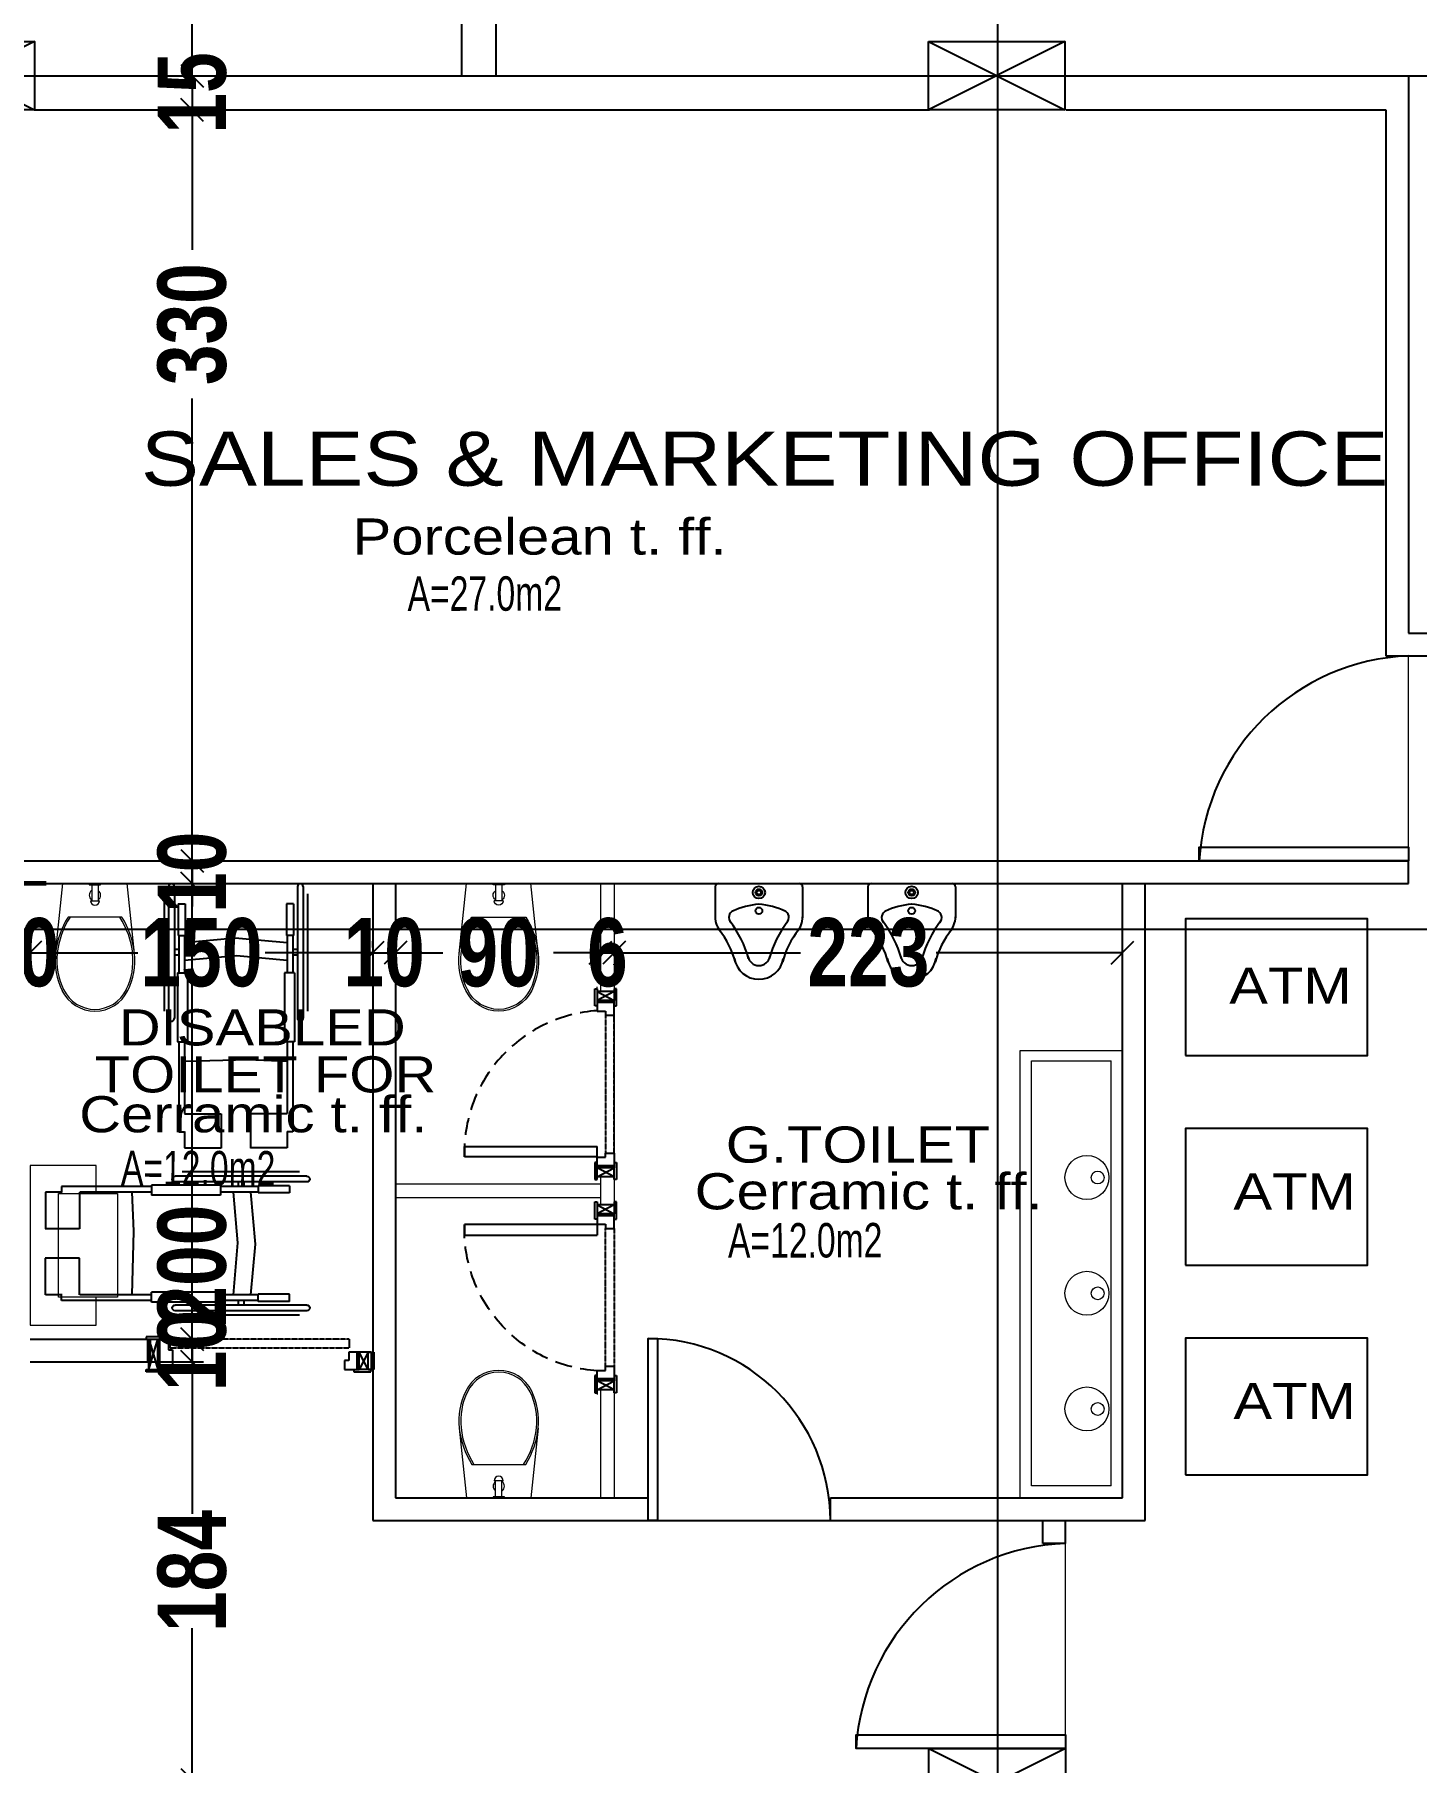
# Model space of a CAD drawing. Extents: x 285329 to 658348, y -83126 to -16980.
# Drawn here: x 336650 to 337257, y -40564 to -39805 of the extents above; entities that cross this region are included whole.
import ezdxf

# ---------------------------------------------------------------- set-up
doc = ezdxf.new("R2010")
doc.units = 0
doc.linetypes.add('HIDDEN', pattern=[0.375, 0.25, -0.125])
doc.layers.get('0').update_dxf_attribs({"linetype": 'CONTINUOUS'})
doc.layers.get('DEFPOINTS').update_dxf_attribs({"color": 9, "linetype": 'CONTINUOUS'})
for name, color, linetype, lineweight in [('02 wall', 3, 'CONTINUOUS', 60), ('A-text finishing', 6, 'CONTINUOUS', 13), ('A-text function', 30, 'CONTINUOUS', 20), ('A-Wall', 7, 'CONTINUOUS', 35), ('VIS', 8, 'CONTINUOUS', 18)]:
    doc.layers.add(name, color=color, linetype=linetype, lineweight=lineweight)
for name, color, linetype in [('03-DOOR', 1, 'CONTINUOUS'), ('04-FURN', 6, 'CONTINUOUS'), ('04-SANITARY', 1, 'CONTINUOUS'), ('A-Furniture & Fixture', 7, 'CONTINUOUS'), ('AXIS', 1, 'CONTINUOUS'), ('COLUMN', 5, 'CONTINUOUS'), ('FURNITURE', 4, 'CONTINUOUS'), ('TEXT', 3, 'CONTINUOUS'), ('WALL', 7, 'CONTINUOUS'), ('WALL1', 2, 'CONTINUOUS')]:
    doc.layers.add(name, color=color, linetype=linetype)
doc.styles.add('ARIAL', font='BOD_CB.TTF', dxfattribs={"width": 1.2})
doc.styles.add('CITYBLUEPRINT', font='cityb___.ttf', dxfattribs={"width": 0.8})
doc.styles.get("Standard").update_dxf_attribs({"font": 'sanss___.ttf', "height": 15})
doc.dimstyles.new('50', dxfattribs={"dimtxt": 30, "dimasz": 10, "dimexe": 5, "dimexo": 6, "dimgap": 5, "dimtad": 0, "dimdec": 0, "dimdsep": 46, "dimtxsty": 'CITYBLUEPRINT', "dimblk1": 'OBLIQUE', "dimblk2": 'OBLIQUE', "dimsah": 1, "dimcen": 0.05, "dimdle": 0.03, "dimclre": 22, "dimclrt": 7, "dimadec": 0, "dimazin": 0, "dimtfac": 1, "dimtdec": 0, "dimtix": 1, "dimtmove": 0, "dimatfit": 3, "dimldrblk": 'OBLIQUE', "dimfxl": 1, "dimtolj": 1, "dimtzin": 0, "dimarcsym": 0})

# ---------------------------------------------------------------- blocks, each defined once
blk = doc.blocks.new('COLUMN')
at = {"layer": 'AXIS'}
for p, q in [((236924.7, -9644.26), (236984.7, -9674.26)), ((236984.7, -9644.26), (236924.7, -9674.26))]:
    blk.add_line(p, q, dxfattribs=at)
at = {"layer": 'COLUMN'}
blk.add_lwpolyline([(236924.7, -9644.26), (236984.7, -9644.26), (236984.7, -9674.26), (236924.7, -9674.26)], close=True, dxfattribs=at)
blk = doc.blocks.new('cbcb')
at = {"layer": 'AXIS'}
for p, q in [((328030.95, -10741.69), (328030.42, -14326.06)), ((327238.21, -11454.5), (329573.73, -11454.5)), ((327245.11, -11829.25), (329571.96, -11829.25))]:
    blk.add_line(p, q, dxfattribs=at)
at = {"layer": 'WALL', "linetype": 'Continuous'}
for p in [(90623.25, -1795.24), (91075.72, -1795.24), (91075.96, -2544.71)]:
    blk.add_blockref('COLUMN', p, dxfattribs=at)
blk = doc.blocks.new('WC B Outlet 10_2')
at = {"layer": '04-SANITARY', "linetype": 'Continuous', "lineweight": 18}
for p, q in [((1.7, 253.4), (34, 560)), ((34, 560), (316, 560)), ((150, 560), (150, 555)), ((150, 555), (200, 555)), ((161, 555), (161, 485)), ((189, 555), (189, 485)), ((200, 555), (200, 560)), ((348.3, 253.4), (316, 560)), ((155, 485), (195, 485)), ((293.2, 413.4), (56.8, 413.4))]:
    blk.add_line(p, q, dxfattribs=at)
for centre, radius, start, end in [((175, 509), 25, 126.86, 233.14), ((175, 485), 20, 180, 360), ((175, 509), 25, 306.86, 53.14)]:
    blk.add_arc(centre, radius, start, end, dxfattribs=at)
for centre, major_axis, start_param, end_param in [((366.6, 213.7), (0, 372.5), 1.00489, 1.464054), ((366.6, 213.7), (0, 364.6), 0.991054, 1.464054), ((-16.6, 213.7), (0, 364.6), 4.819131, 5.292131), ((-16.6, 213.7), (0, 372.5), 4.819131, 5.278295), ((290.4, 222), (0, 294.6), 1.464055, 2.031139), ((290.4, 222), (0, 286.7), 1.464055, 2.031139), ((59.6, 222), (0, 286.7), 4.252047, 4.819131), ((59.6, 222), (0, 294.6), 4.252047, 4.819131), ((175, 164), (0, 164), 2.031139, 3.141593), ((175, 164), (0, 156.1), 2.031139, 3.141593), ((175, 164), (0, 156.1), 3.141593, 4.252047), ((175, 164), (0, 164), 3.141593, 4.252046), ((175, 164), (0, 164), 3.141593, 4.252046)]:
    blk.add_ellipse(centre, major_axis=major_axis, ratio=0.985488, start_param=start_param, end_param=end_param, dxfattribs=at)
blk = doc.blocks.new('aF')
at = {"layer": 'FURNITURE', "linetype": 'ByBlock'}
for p, q in [((366528.3, 112144.4), (366791.2, 112144.4)), ((366528.3, 112133), (366791.2, 112133)), ((366542.6, 112153), (366776.9, 112153)), ((366563.1, 112125.4), (366625.7, 112125.4)), ((366563.1, 112125.4), (366563.1, 112111.2)), ((366625.7, 112125.4), (366625.7, 112111.2)), ((366625.7, 112124), (366700.5, 112124)), ((366654, 112133), (366654, 112124)), ((366665.4, 112133), (366665.4, 112124)), ((366700.5, 112126.9), (366838, 112126.9)), ((366700.5, 112126.9), (366700.5, 112106.9)), ((366838, 112126.9), (366838, 112106.9)), ((366838, 112124), (367017.6, 112124)), ((367017.6, 112124), (367017.6, 112112.6)), ((366563.1, 112111.2), (366625.7, 112111.2)), ((366625.7, 112112.6), (366700.5, 112112.6)), ((366640.6, 112112.6), (366631.4, 112008.9)), ((366675.6, 112112.6), (366666.4, 112011.4)), ((366700.5, 112106.9), (366838, 112106.9)), ((366838, 112112.6), (366981.2, 112112.6)), ((366877.3, 112112.6), (366874.4, 112034.7)), ((366982.1, 112112.6), (366982.1, 112039.4)), ((367016.8, 112112.6), (367049.8, 112112.6)), ((367049.8, 112112.6), (367049.8, 112039.4)), ((366874.4, 112034.7), (366877.3, 111907.7)), ((366982.1, 112039.4), (367050.6, 112039.4)), ((366631.4, 112008.9), (366640.6, 111907.7)), ((366666.4, 112011.4), (366675.6, 111907.7)), ((366982.1, 111980.9), (367050.6, 111980.9)), ((366982.1, 111907.7), (366982.1, 111980.9)), ((367049.8, 111907.7), (367049.8, 111980.9)), ((366700.5, 111893.4), (366700.5, 111913.4)), ((366700.5, 111913.4), (366838, 111913.4)), ((366838, 111893.4), (366838, 111913.4)), ((366528.3, 111887.3), (366791.2, 111887.3)), ((366563.1, 111894.8), (366563.1, 111909.1)), ((366563.1, 111909.1), (366625.7, 111909.1)), ((366563.1, 111894.8), (366625.7, 111894.8)), ((366625.7, 111894.8), (366625.7, 111909.1)), ((366625.7, 111907.7), (366700.5, 111907.7)), ((366625.7, 111896.3), (366700.5, 111896.3)), ((366654, 111896.3), (366654, 111887.3)), ((366665.4, 111896.3), (366665.4, 111887.3)), ((366700.5, 111893.4), (366838, 111893.4)), ((366838, 111907.7), (366981.2, 111907.7)), ((366838, 111896.3), (367017.6, 111896.3)), ((367016.8, 111907.7), (367049.8, 111907.7)), ((367017.6, 111896.3), (367017.6, 111907.7)), ((366528.3, 111875.8), (366791.2, 111875.8)), ((366542.6, 111867.3), (366776.9, 111867.3))]:
    blk.add_line(p, q, dxfattribs=at)
for centre, start, end in [((366528.3, 112138.7), 90, 270), ((366791.2, 112138.7), 270, 90), ((366528.3, 111881.6), 90, 270), ((366791.2, 111881.6), 270, 90)]:
    blk.add_arc(centre, 5.72, start, end, dxfattribs=at)
blk = doc.blocks.new('A$C7CA23E6F')
at = {"layer": '04-FURN'}
for p, q in [((33.8, 32), (22.47, 32)), ((35, 30.8), (35, 1.2)), ((33.8, 0), (22.47, 0))]:
    blk.add_line(p, q, dxfattribs=at)
for centre, radius in [((25.06, 16), 1.26), ((31.78, 16), 2.26), ((31.78, 16), 1.26), ((31.78, 16), 0.76)]:
    blk.add_circle(centre, radius, dxfattribs=at)
for centre, radius, start, end in [((22.65, 24.32), 7.68, 88.66854, 133.36977), ((33.8, 30.8), 1.2, 0, 90), ((-2.36, 56.77), 33.3, 285.0082, 308.02122), ((-2.36, 56.77), 38.3, 285.0082, 308.02122), ((22.62, 24.35), 2.64, 21.01472, 133.43131), ((0.38, 14), 27.17, 4.22908, 25.355), ((9.07, 16), 9.07, 99.52415, 180), ((9.07, 16), 4.07, 99.52415, 180), ((9.07, 16), 9.07, 180, 260.47585), ((9.07, 16), 4.07, 180, 260.47585), ((0.38, 18), 27.17, 334.645, 355.77092), ((-2.36, -24.77), 33.3, 51.97878, 74.9918), ((-2.36, -24.77), 38.3, 51.97878, 74.9918), ((22.62, 7.65), 2.64, 226.56869, 338.98528), ((22.65, 7.68), 7.68, 226.63023, 271.33146), ((33.8, 1.2), 1.2, 270, 0)]:
    blk.add_arc(centre, radius, start, end, dxfattribs=at)
blk = doc.blocks.new('pporte ce')
at = {"layer": '03-DOOR'}
for p, q in [((8.71, 7.5), (8.71, 65.76)), ((8.71, 65.76), (13.29, 65.76)), ((13.29, 65.76), (8.71, 65.76)), ((13.29, 65.76), (13.29, 7.5)), ((6.26, 8.5), (-1.24, 8.5)), ((-1.24, 8.5), (-1.24, 7.5)), ((6.26, 7.5), (6.26, 8.5)), ((75.04, 7.5), (75.04, 8.5)), ((75.04, 8.5), (82.54, 8.5)), ((82.54, 8.5), (82.54, 7.5)), ((-1.24, 7.5), (3.97, 7.5)), ((-1.24, -1), (-1.24, 0)), ((-1.24, 0), (3.97, 0)), ((0, 7.5), (3.97, 0)), ((0, 0), (3.97, 7.5)), ((0, 0), (0, 7.5)), ((3.97, 7.5), (13.29, 7.5)), ((3.97, 0), (3.97, 7.5)), ((10.38, 0), (3.97, 0)), ((4.82, 0), (4.82, 7.5)), ((6.26, 0), (6.26, -1)), ((8.55, 7.5), (8.55, 3.83)), ((8.55, 3.83), (10.38, 3.83)), ((10.38, 3.83), (10.38, 0)), ((70.91, 3.83), (70.91, 0)), ((72.75, 3.83), (70.91, 3.83)), ((70.91, 0), (77.33, 0)), ((77.33, 7.5), (72.75, 7.5)), ((72.75, 7.5), (72.75, 3.83)), ((75.04, 0), (75.04, -1)), ((76.48, 0), (76.48, 7.5)), ((77.33, 0), (77.33, 7.5)), ((82.54, 7.5), (77.33, 7.5)), ((81.3, 7.5), (77.33, 0)), ((81.3, 0), (77.33, 7.5)), ((82.54, 0), (77.33, 0)), ((81.3, 0), (81.3, 7.5)), ((82.54, -1), (82.54, 0)), ((6.26, -1), (-1.24, -1)), ((75.04, -1), (82.54, -1))]:
    blk.add_line(p, q, dxfattribs=at)
at = {"layer": '03-DOOR', "linetype": 'HIDDEN', "ltscale": 0.5}
for p, q in [((70.91, 3.83), (10.38, 3.83)), ((10.38, 0), (70.91, 0))]:
    blk.add_line(p, q, dxfattribs=at)
at = {"layer": '03-DOOR', "linetype": 'HIDDEN', "ltscale": 30}
blk.add_arc((10.72, 3.5), 62.32, 3.6828, 87.63213, dxfattribs=at)
blk = doc.blocks.new('_Oblique')
at = {"color": 0, "lineweight": -2}
blk.add_line((-0.5, -0.5), (0.5, 0.5), dxfattribs=at)
blk = doc.blocks.new('*D2240')
at = {"layer": 'DEFPOINTS', "color": 0, "linetype": 'Continuous', "lineweight": 5, "transparency": 16777216}
for p in [(336732.97, -39343.08), (336719.69, -39823.54), (336719.69, -39823.54)]:
    blk.add_point(p, dxfattribs=at)
at = {"layer": 'VIS', "color": 22, "linetype": 'Continuous', "lineweight": -2, "transparency": 16777216}
for p, q in [((336726.97, -39343.08), (336714.69, -39343.08)), ((336713.69, -39823.54), (336714.69, -39823.54))]:
    blk.add_line(p, q, dxfattribs=at)
at = {"layer": 'VIS', "color": 0, "linetype": 'Continuous', "lineweight": -2, "transparency": 16777216}
for p, q in [((336719.69, -39343.05), (336719.69, -39549.57)), ((336719.69, -39823.57), (336719.69, -39617.05))]:
    blk.add_line(p, q, dxfattribs=at)
at = {"layer": 'VIS', "color": 0, "linetype": 'Continuous', "lineweight": -2, "transparency": 16777216, "xscale": 10, "yscale": 10, "zscale": 10}
for p, rotation in [((336719.69, -39343.08), 90), ((336719.69, -39823.54), 270)]:
    blk.add_blockref('_Oblique', p, dxfattribs=dict(at, rotation=rotation))
at = {"layer": 'VIS', "color": 7, "linetype": 'Continuous', "lineweight": 5, "transparency": 16777216, "insert": (336719.69, -39583.31), "char_height": 30, "attachment_point": 5, "rotation": 90, "style": 'CITYBLUEPRINT'}
blk.add_mtext('\\A1;480', dxfattribs=at)
blk = doc.blocks.new('*D2241')
at = {"layer": 'DEFPOINTS', "color": 0, "linetype": 'Continuous', "lineweight": 5, "transparency": 16777216}
for p in [(336719.69, -39823.54), (336719.69, -39838.54), (336719.69, -39838.54)]:
    blk.add_point(p, dxfattribs=at)
at = {"layer": 'VIS', "color": 0, "linetype": 'Continuous', "lineweight": -2, "transparency": 16777216}
for p, q in [((336719.69, -39823.54), (336719.69, -39813.54)), ((336719.69, -39823.54), (336719.69, -39838.54)), ((336719.69, -39838.54), (336719.69, -39848.54))]:
    blk.add_line(p, q, dxfattribs=at)
at = {"layer": 'VIS', "color": 22, "linetype": 'Continuous', "lineweight": -2, "transparency": 16777216}
for p, q in [((336713.69, -39823.54), (336714.69, -39823.54)), ((336713.69, -39838.54), (336714.69, -39838.54))]:
    blk.add_line(p, q, dxfattribs=at)
at = {"layer": 'VIS', "color": 0, "linetype": 'Continuous', "lineweight": -2, "transparency": 16777216, "xscale": 10, "yscale": 10, "zscale": 10}
for p, rotation in [((336719.69, -39823.54), 270), ((336719.69, -39838.54), 90)]:
    blk.add_blockref('_Oblique', p, dxfattribs=dict(at, rotation=rotation))
at = {"layer": 'VIS', "color": 7, "linetype": 'Continuous', "lineweight": 5, "transparency": 16777216, "insert": (336719.69, -39831.04), "char_height": 30, "attachment_point": 5, "rotation": 90, "style": 'CITYBLUEPRINT'}
blk.add_mtext('\\A1;15', dxfattribs=at)
blk = doc.blocks.new('*D2242')
at = {"layer": 'DEFPOINTS', "color": 0, "linetype": 'Continuous', "lineweight": 5, "transparency": 16777216}
for p in [(336719.69, -39838.54), (336719.69, -40168.29), (336719.69, -40168.29)]:
    blk.add_point(p, dxfattribs=at)
at = {"layer": 'VIS', "color": 22, "linetype": 'Continuous', "lineweight": -2, "transparency": 16777216}
for p, q in [((336713.69, -39838.54), (336714.69, -39838.54)), ((336713.69, -40168.29), (336714.69, -40168.29))]:
    blk.add_line(p, q, dxfattribs=at)
at = {"layer": 'VIS', "color": 0, "linetype": 'Continuous', "lineweight": -2, "transparency": 16777216}
for p, q in [((336719.69, -39838.51), (336719.69, -39900.03)), ((336719.69, -40168.32), (336719.69, -39965.2))]:
    blk.add_line(p, q, dxfattribs=at)
at = {"layer": 'VIS', "color": 0, "linetype": 'Continuous', "lineweight": -2, "transparency": 16777216, "xscale": 10, "yscale": 10, "zscale": 10}
for p, rotation in [((336719.69, -39838.54), 90), ((336719.69, -40168.29), 270)]:
    blk.add_blockref('_Oblique', p, dxfattribs=dict(at, rotation=rotation))
at = {"layer": 'VIS', "color": 7, "linetype": 'Continuous', "lineweight": 5, "transparency": 16777216, "insert": (336719.69, -39932.61), "char_height": 30, "attachment_point": 5, "rotation": 90, "style": 'CITYBLUEPRINT'}
blk.add_mtext('\\A1;330', dxfattribs=at)
blk = doc.blocks.new('*D2243')
at = {"layer": 'DEFPOINTS', "color": 0, "linetype": 'Continuous', "lineweight": 5, "transparency": 16777216}
for p in [(336719.69, -40168.29), (336719.69, -40178.29), (336719.69, -40178.29)]:
    blk.add_point(p, dxfattribs=at)
at = {"layer": 'VIS', "color": 0, "linetype": 'Continuous', "lineweight": -2, "transparency": 16777216}
for p, q in [((336719.69, -40168.29), (336719.69, -40158.29)), ((336719.69, -40168.29), (336719.69, -40178.29)), ((336719.69, -40178.29), (336719.69, -40188.29))]:
    blk.add_line(p, q, dxfattribs=at)
at = {"layer": 'VIS', "color": 22, "linetype": 'Continuous', "lineweight": -2, "transparency": 16777216}
for p, q in [((336713.69, -40168.29), (336714.69, -40168.29)), ((336713.69, -40178.29), (336714.69, -40178.29))]:
    blk.add_line(p, q, dxfattribs=at)
at = {"layer": 'VIS', "color": 0, "linetype": 'Continuous', "lineweight": -2, "transparency": 16777216, "xscale": 10, "yscale": 10, "zscale": 10}
for p, rotation in [((336719.69, -40168.29), 270), ((336719.69, -40178.29), 90)]:
    blk.add_blockref('_Oblique', p, dxfattribs=dict(at, rotation=rotation))
at = {"layer": 'VIS', "color": 7, "linetype": 'Continuous', "lineweight": 5, "transparency": 16777216, "insert": (336719.69, -40173.29), "char_height": 30, "attachment_point": 5, "rotation": 90, "style": 'CITYBLUEPRINT'}
blk.add_mtext('\\A1;10', dxfattribs=at)
blk = doc.blocks.new('*D2244')
at = {"layer": 'DEFPOINTS', "color": 0, "linetype": 'Continuous', "lineweight": 5, "transparency": 16777216}
for p in [(336689, -40388.29), (336719.69, -40388.29), (336719.69, -40571.88)]:
    blk.add_point(p, dxfattribs=at)
at = {"layer": 'VIS', "color": 22, "linetype": 'Continuous', "lineweight": -2, "transparency": 16777216}
for p, q in [((336695, -40388.29), (336724.69, -40388.29)), ((336713.69, -40571.88), (336714.69, -40571.88))]:
    blk.add_line(p, q, dxfattribs=at)
at = {"layer": 'VIS', "color": 0, "linetype": 'Continuous', "lineweight": -2, "transparency": 16777216}
for p, q in [((336719.69, -40388.26), (336719.69, -40455.02)), ((336719.69, -40571.91), (336719.69, -40505.16))]:
    blk.add_line(p, q, dxfattribs=at)
at = {"layer": 'VIS', "color": 0, "linetype": 'Continuous', "lineweight": -2, "transparency": 16777216, "xscale": 10, "yscale": 10, "zscale": 10}
for p, rotation in [((336719.69, -40388.29), 90), ((336719.69, -40571.88), 270)]:
    blk.add_blockref('_Oblique', p, dxfattribs=dict(at, rotation=rotation))
at = {"layer": 'VIS', "color": 7, "linetype": 'Continuous', "lineweight": 5, "transparency": 16777216, "insert": (336719.69, -40480.09), "char_height": 30, "attachment_point": 5, "rotation": 90, "style": 'CITYBLUEPRINT'}
blk.add_mtext('\\A1;184', dxfattribs=at)
blk = doc.blocks.new('*D2245')
at = {"layer": 'DEFPOINTS', "color": 0, "linetype": 'Continuous', "lineweight": 5, "transparency": 16777216}
for p in [(336689, -40378.29), (336719.69, -40378.29), (336689, -40388.29)]:
    blk.add_point(p, dxfattribs=at)
at = {"layer": 'VIS', "color": 0, "linetype": 'Continuous', "lineweight": -2, "transparency": 16777216}
for p, q in [((336719.69, -40378.29), (336719.69, -40368.29)), ((336719.69, -40388.29), (336719.69, -40378.29)), ((336719.69, -40388.29), (336719.69, -40398.29))]:
    blk.add_line(p, q, dxfattribs=at)
at = {"layer": 'VIS', "color": 22, "linetype": 'Continuous', "lineweight": -2, "transparency": 16777216}
for p, q in [((336695, -40378.29), (336724.69, -40378.29)), ((336695, -40388.29), (336724.69, -40388.29))]:
    blk.add_line(p, q, dxfattribs=at)
at = {"layer": 'VIS', "color": 0, "linetype": 'Continuous', "lineweight": -2, "transparency": 16777216, "xscale": 10, "yscale": 10, "zscale": 10}
for p, rotation in [((336719.69, -40378.29), 270), ((336719.69, -40388.29), 90)]:
    blk.add_blockref('_Oblique', p, dxfattribs=dict(at, rotation=rotation))
at = {"layer": 'VIS', "color": 7, "linetype": 'Continuous', "lineweight": 5, "transparency": 16777216, "insert": (336719.69, -40383.29), "char_height": 30, "attachment_point": 5, "rotation": 90, "style": 'CITYBLUEPRINT'}
blk.add_mtext('\\A1;10', dxfattribs=at)
blk = doc.blocks.new('*D2246')
at = {"layer": 'DEFPOINTS', "color": 0, "linetype": 'Continuous', "lineweight": 5, "transparency": 16777216}
for p in [(336719.69, -40178.29), (336719.7, -40178.29), (336689, -40378.29)]:
    blk.add_point(p, dxfattribs=at)
at = {"layer": 'VIS', "color": 0, "linetype": 'Continuous', "lineweight": -2, "transparency": 16777216}
for p, q in [((336719.69, -40178.29), (336719.69, -40168.29)), ((336719.69, -40378.29), (336719.69, -40178.29)), ((336719.69, -40378.29), (336719.69, -40388.29))]:
    blk.add_line(p, q, dxfattribs=at)
at = {"layer": 'VIS', "color": 22, "linetype": 'Continuous', "lineweight": -2, "transparency": 16777216}
for p, q in [((336713.7, -40178.29), (336714.69, -40178.29)), ((336695, -40378.29), (336724.69, -40378.29))]:
    blk.add_line(p, q, dxfattribs=at)
at = {"layer": 'VIS', "color": 0, "linetype": 'Continuous', "lineweight": -2, "transparency": 16777216, "xscale": 10, "yscale": 10, "zscale": 10}
for p, rotation in [((336719.69, -40178.29), 270), ((336719.69, -40378.29), 90)]:
    blk.add_blockref('_Oblique', p, dxfattribs=dict(at, rotation=rotation))
at = {"layer": 'VIS', "color": 7, "linetype": 'Continuous', "lineweight": 5, "transparency": 16777216, "insert": (336719.69, -40346.02), "char_height": 30, "attachment_point": 5, "rotation": 90, "style": 'CITYBLUEPRINT'}
blk.add_mtext('\\A1;200', dxfattribs=at)
blk = doc.blocks.new('*D2308')
at = {"layer": 'DEFPOINTS', "color": 0, "linetype": 'Continuous', "lineweight": 5, "transparency": 16777216}
for p in [(336638.5, -40208.61), (336648.5, -40208.61), (336648.5, -40208.61)]:
    blk.add_point(p, dxfattribs=at)
at = {"layer": 'VIS', "color": 22, "linetype": 'Continuous', "lineweight": -2, "transparency": 16777216}
for p, q in [((336638.5, -40202.61), (336638.5, -40203.61)), ((336648.5, -40202.61), (336648.5, -40203.61))]:
    blk.add_line(p, q, dxfattribs=at)
at = {"layer": 'VIS', "color": 0, "linetype": 'Continuous', "lineweight": -2, "transparency": 16777216}
for p, q in [((336638.5, -40208.61), (336628.5, -40208.61)), ((336638.5, -40208.61), (336648.5, -40208.61)), ((336648.5, -40208.61), (336658.5, -40208.61))]:
    blk.add_line(p, q, dxfattribs=at)
at = {"layer": 'VIS', "color": 0, "linetype": 'Continuous', "lineweight": -2, "transparency": 16777216, "xscale": 10, "yscale": 10, "zscale": 10}
blk.add_blockref('_Oblique', (336638.5, -40208.61), dxfattribs=at)
at = {"layer": 'VIS', "color": 0, "linetype": 'Continuous', "lineweight": -2, "transparency": 16777216, "xscale": 10, "yscale": 10, "zscale": 10, "rotation": 180}
blk.add_blockref('_Oblique', (336648.5, -40208.61), dxfattribs=at)
at = {"layer": 'VIS', "color": 7, "linetype": 'Continuous', "lineweight": 5, "transparency": 16777216, "insert": (336643.5, -40208.61), "char_height": 30, "attachment_point": 5, "style": 'CITYBLUEPRINT'}
blk.add_mtext('\\A1;10', dxfattribs=at)
blk = doc.blocks.new('*D2309')
at = {"layer": 'DEFPOINTS', "color": 0, "linetype": 'Continuous', "lineweight": 5, "transparency": 16777216}
for p in [(336648.5, -40208.61), (336799, -40208.61), (336799, -40212.37)]:
    blk.add_point(p, dxfattribs=at)
at = {"layer": 'VIS', "color": 22, "linetype": 'Continuous', "lineweight": -2, "transparency": 16777216}
for p, q in [((336648.5, -40202.61), (336648.5, -40203.61)), ((336799, -40206.37), (336799, -40203.61))]:
    blk.add_line(p, q, dxfattribs=at)
at = {"layer": 'VIS', "color": 0, "linetype": 'Continuous', "lineweight": -2, "transparency": 16777216}
for p, q in [((336648.47, -40208.61), (336695.76, -40208.61)), ((336799.03, -40208.61), (336751.73, -40208.61))]:
    blk.add_line(p, q, dxfattribs=at)
at = {"layer": 'VIS', "color": 0, "linetype": 'Continuous', "lineweight": -2, "transparency": 16777216, "xscale": 10, "yscale": 10, "zscale": 10, "rotation": 180}
blk.add_blockref('_Oblique', (336648.5, -40208.61), dxfattribs=at)
at = {"layer": 'VIS', "color": 0, "linetype": 'Continuous', "lineweight": -2, "transparency": 16777216, "xscale": 10, "yscale": 10, "zscale": 10}
blk.add_blockref('_Oblique', (336799, -40208.61), dxfattribs=at)
at = {"layer": 'VIS', "color": 7, "linetype": 'Continuous', "lineweight": 5, "transparency": 16777216, "insert": (336723.75, -40208.61), "char_height": 30, "attachment_point": 5, "style": 'CITYBLUEPRINT'}
blk.add_mtext('\\A1;150', dxfattribs=at)
blk = doc.blocks.new('*D2310')
at = {"layer": 'DEFPOINTS', "color": 0, "linetype": 'Continuous', "lineweight": 5, "transparency": 16777216}
for p in [(336799, -40212.37), (336809, -40208.61), (336809, -40212.37)]:
    blk.add_point(p, dxfattribs=at)
at = {"layer": 'VIS', "color": 22, "linetype": 'Continuous', "lineweight": -2, "transparency": 16777216}
for p, q in [((336799, -40206.37), (336799, -40203.61)), ((336809, -40206.37), (336809, -40203.61))]:
    blk.add_line(p, q, dxfattribs=at)
at = {"layer": 'VIS', "color": 0, "linetype": 'Continuous', "lineweight": -2, "transparency": 16777216}
for p, q in [((336799, -40208.61), (336789, -40208.61)), ((336799, -40208.61), (336809, -40208.61)), ((336809, -40208.61), (336819, -40208.61))]:
    blk.add_line(p, q, dxfattribs=at)
at = {"layer": 'VIS', "color": 0, "linetype": 'Continuous', "lineweight": -2, "transparency": 16777216, "xscale": 10, "yscale": 10, "zscale": 10}
blk.add_blockref('_Oblique', (336799, -40208.61), dxfattribs=at)
at = {"layer": 'VIS', "color": 0, "linetype": 'Continuous', "lineweight": -2, "transparency": 16777216, "xscale": 10, "yscale": 10, "zscale": 10, "rotation": 180}
blk.add_blockref('_Oblique', (336809, -40208.61), dxfattribs=at)
at = {"layer": 'VIS', "color": 7, "linetype": 'Continuous', "lineweight": 5, "transparency": 16777216, "insert": (336804, -40208.61), "char_height": 30, "attachment_point": 5, "style": 'CITYBLUEPRINT'}
blk.add_mtext('\\A1;10', dxfattribs=at)
blk = doc.blocks.new('*D2311')
at = {"layer": 'DEFPOINTS', "color": 0, "linetype": 'Continuous', "lineweight": 5, "transparency": 16777216}
for p in [(336809, -40212.37), (336899, -40207.93), (336899, -40208.61)]:
    blk.add_point(p, dxfattribs=at)
at = {"layer": 'VIS', "color": 22, "linetype": 'Continuous', "lineweight": -2, "transparency": 16777216}
for p, q in [((336809, -40206.37), (336809, -40203.61)), ((336899, -40213.93), (336899, -40213.61))]:
    blk.add_line(p, q, dxfattribs=at)
at = {"layer": 'VIS', "color": 0, "linetype": 'Continuous', "lineweight": -2, "transparency": 16777216}
for p, q in [((336808.97, -40208.61), (336829.7, -40208.61)), ((336899.03, -40208.61), (336878.29, -40208.61))]:
    blk.add_line(p, q, dxfattribs=at)
at = {"layer": 'VIS', "color": 0, "linetype": 'Continuous', "lineweight": -2, "transparency": 16777216, "xscale": 10, "yscale": 10, "zscale": 10, "rotation": 180}
blk.add_blockref('_Oblique', (336809, -40208.61), dxfattribs=at)
at = {"layer": 'VIS', "color": 0, "linetype": 'Continuous', "lineweight": -2, "transparency": 16777216, "xscale": 10, "yscale": 10, "zscale": 10}
blk.add_blockref('_Oblique', (336899, -40208.61), dxfattribs=at)
at = {"layer": 'VIS', "color": 7, "linetype": 'Continuous', "lineweight": 5, "transparency": 16777216, "insert": (336854, -40208.61), "char_height": 30, "attachment_point": 5, "style": 'CITYBLUEPRINT'}
blk.add_mtext('\\A1;90', dxfattribs=at)
blk = doc.blocks.new('*D2312')
at = {"layer": 'DEFPOINTS', "color": 0, "linetype": 'Continuous', "lineweight": 5, "transparency": 16777216}
for p in [(336899, -40207.93), (336905, -40207.93), (336905, -40208.61)]:
    blk.add_point(p, dxfattribs=at)
at = {"layer": 'VIS', "color": 0, "linetype": 'Continuous', "lineweight": -2, "transparency": 16777216}
for p, q in [((336899, -40208.61), (336889, -40208.61)), ((336899, -40208.61), (336905, -40208.61)), ((336905, -40208.61), (336915, -40208.61))]:
    blk.add_line(p, q, dxfattribs=at)
at = {"layer": 'VIS', "color": 22, "linetype": 'Continuous', "lineweight": -2, "transparency": 16777216}
for p, q in [((336899, -40213.93), (336899, -40213.61)), ((336905, -40213.93), (336905, -40213.61))]:
    blk.add_line(p, q, dxfattribs=at)
at = {"layer": 'VIS', "color": 0, "linetype": 'Continuous', "lineweight": -2, "transparency": 16777216, "xscale": 10, "yscale": 10, "zscale": 10}
blk.add_blockref('_Oblique', (336899, -40208.61), dxfattribs=at)
at = {"layer": 'VIS', "color": 0, "linetype": 'Continuous', "lineweight": -2, "transparency": 16777216, "xscale": 10, "yscale": 10, "zscale": 10, "rotation": 180}
blk.add_blockref('_Oblique', (336905, -40208.61), dxfattribs=at)
at = {"layer": 'VIS', "color": 7, "linetype": 'Continuous', "lineweight": 5, "transparency": 16777216, "insert": (336902, -40208.61), "char_height": 30, "attachment_point": 5, "style": 'CITYBLUEPRINT'}
blk.add_mtext('\\A1;6', dxfattribs=at)
blk = doc.blocks.new('*D2313')
at = {"layer": 'DEFPOINTS', "color": 0, "linetype": 'Continuous', "lineweight": 5, "transparency": 16777216}
for p in [(336905, -40207.93), (337128.25, -40207.93), (337128.25, -40208.61)]:
    blk.add_point(p, dxfattribs=at)
at = {"layer": 'VIS', "color": 0, "linetype": 'Continuous', "lineweight": -2, "transparency": 16777216}
for p, q in [((336904.97, -40208.61), (336986.79, -40208.61)), ((337128.28, -40208.61), (337046.46, -40208.61))]:
    blk.add_line(p, q, dxfattribs=at)
at = {"layer": 'VIS', "color": 22, "linetype": 'Continuous', "lineweight": -2, "transparency": 16777216}
for p, q in [((336905, -40213.93), (336905, -40213.61)), ((337128.25, -40213.93), (337128.25, -40213.61))]:
    blk.add_line(p, q, dxfattribs=at)
at = {"layer": 'VIS', "color": 0, "linetype": 'Continuous', "lineweight": -2, "transparency": 16777216, "xscale": 10, "yscale": 10, "zscale": 10, "rotation": 180}
blk.add_blockref('_Oblique', (336905, -40208.61), dxfattribs=at)
at = {"layer": 'VIS', "color": 0, "linetype": 'Continuous', "lineweight": -2, "transparency": 16777216, "xscale": 10, "yscale": 10, "zscale": 10}
blk.add_blockref('_Oblique', (337128.25, -40208.61), dxfattribs=at)
at = {"layer": 'VIS', "color": 7, "linetype": 'Continuous', "lineweight": 5, "transparency": 16777216, "insert": (337016.62, -40208.61), "char_height": 30, "attachment_point": 5, "style": 'CITYBLUEPRINT'}
blk.add_mtext('\\A1;223', dxfattribs=at)

msp = doc.modelspace()

# ---------------------------------------------------------------- linework, layer by layer
at = {"layer": '02 wall'}
for p, q in [((336655.49, -40178.29), (336635.5, -40178.29)), ((336700.66, -40378.29), (336700.66, -40388.29)), ((336799, -40391.6), (336799, -40384.1))]:
    msp.add_line(p, q, dxfattribs=at)
at = {"layer": '03-DOOR'}
for p, q in [((336706.92, -40377.29), (336699.42, -40377.29)), ((336699.42, -40377.29), (336699.42, -40378.29)), ((336699.42, -40378.29), (336704.63, -40378.29)), ((336700.66, -40378.29), (336704.63, -40391.6)), ((336700.66, -40391.6), (336704.63, -40378.29)), ((336700.66, -40391.6), (336700.66, -40378.29)), ((336704.63, -40391.6), (336704.63, -40378.29)), ((336705.48, -40391.6), (336705.48, -40378.29)), ((336705.48, -40378.29), (336709.21, -40378.29)), ((336706.92, -40378.29), (336706.92, -40377.29)), ((336709.21, -40378.29), (336709.21, -40382.99)), ((336709.8, -40378.29), (336709.8, -40382.13)), ((336788.56, -40378.29), (336788.56, -40382.13)), ((336709.21, -40382.99), (336711.05, -40382.99)), ((336711.05, -40382.99), (336711.05, -40391.6)), ((336786.58, -40387.76), (336786.58, -40391.6)), ((336788.41, -40387.76), (336786.58, -40387.76)), ((336792.99, -40384.1), (336788.41, -40384.1)), ((336788.41, -40384.1), (336788.41, -40387.76)), ((336792.14, -40391.6), (336792.14, -40384.1)), ((336792.99, -40391.6), (336792.99, -40384.1)), ((336798.2, -40384.1), (336792.99, -40384.1)), ((336796.96, -40384.1), (336792.99, -40391.6)), ((336796.96, -40391.6), (336792.99, -40384.1)), ((336796.96, -40391.6), (336796.96, -40384.1)), ((336796.96, -40384.1), (336799, -40384.1)), ((336699.42, -40392.6), (336699.42, -40391.6)), ((336699.42, -40391.6), (336704.63, -40391.6)), ((336706.92, -40392.6), (336699.42, -40392.6)), ((336711.05, -40391.6), (336704.63, -40391.6)), ((336706.92, -40391.6), (336706.92, -40392.6)), ((336786.58, -40391.6), (336792.99, -40391.6)), ((336790.7, -40391.6), (336790.7, -40392.6)), ((336790.7, -40392.6), (336798.2, -40392.6)), ((336798.2, -40391.6), (336792.99, -40391.6)), ((336796.96, -40391.6), (336799, -40391.6)), ((336798.2, -40392.6), (336798.2, -40391.6))]:
    msp.add_line(p, q, dxfattribs=at)
at = {"layer": '03-DOOR', "linetype": 'HIDDEN', "ltscale": 0.5}
for p, q in [((336788.56, -40378.29), (336709.8, -40378.29)), ((336709.8, -40382.13), (336788.56, -40382.13))]:
    msp.add_line(p, q, dxfattribs=at)
at = {"layer": '04-FURN', "lineweight": 0}
for p, q in [((336899, -40178.29), (336899, -40225.71)), ((336905, -40178.29), (336905, -40319.3)), ((336897.5, -40225.71), (336897.5, -40223.64)), ((336897.5, -40225.71), (336905, -40225.71)), ((337083.25, -40448.01), (337083.25, -40251.57)), ((337083.25, -40251.57), (337128.25, -40251.57)), ((337088.25, -40442.76), (337088.25, -40256.07)), ((337088.25, -40256.07), (337123.25, -40256.07)), ((337123.25, -40442.76), (337123.25, -40256.07)), ((336809, -40310.15), (336899, -40310.15)), ((336899, -40307), (336899, -40319.3)), ((336899, -40307), (336905, -40307)), ((336809, -40316.15), (336899, -40316.15)), ((336899, -40319.3), (336905, -40319.3)), ((336897.5, -40400.59), (336897.5, -40402.66)), ((336897.5, -40400.59), (336905, -40400.59)), ((336899, -40400.59), (336899, -40448.01)), ((336905, -40400.59), (336905, -40448.01)), ((337123.25, -40442.76), (337088.25, -40442.76))]:
    msp.add_line(p, q, dxfattribs=at)
msp.add_lwpolyline([(336677.46, -40314.36), (336677.46, -40302.13), (336648.5, -40302.13), (336648.5, -40372.18), (336677.46, -40372.18), (336677.46, -40359.94)], dxfattribs=at)
msp.add_lwpolyline([(336686.92, -40314.36), (336686.92, -40359.94), (336660.96, -40359.94), (336660.96, -40314.36)], close=True, dxfattribs=at)
for centre, radius in [((337112.61, -40307.35), 9.66), ((337117.32, -40307.35), 2.83), ((337112.61, -40358.17), 9.66), ((337117.32, -40358.17), 2.83), ((337112.61, -40408.98), 9.66), ((337117.32, -40408.98), 2.83)]:
    msp.add_circle(centre, radius, dxfattribs=at)
at = {"layer": 'FURNITURE'}
msp.add_line((336919.97, -40458.01), (336999.94, -40458.01), dxfattribs=at)
at = {"layer": 'FURNITURE', "flags": 128}
for points in [[(337253.88, -40168.29), (337161.92, -40168.29), (337161.92, -40162.29), (337253.88, -40162.29), (337253.88, -40168.29)], [(336919.97, -40458.01), (336919.97, -40378.04), (336923.97, -40378.04), (336923.97, -40458.01), (336919.97, -40458.01)], [(337103.21, -40558.01), (337011.25, -40558.01), (337011.25, -40552.01), (337103.21, -40552.01), (337103.21, -40558.01)]]:
    msp.add_lwpolyline(points, dxfattribs=at)
at = {"layer": 'FURNITURE'}
for centre, radius, start, end in [((337257.36, -40173.83), 95.6, 92.08654, 176.67709), ((336919.97, -40458.01), 79.96, 0, 90), ((337106.69, -40563.55), 95.6, 92.08654, 176.67709)]:
    msp.add_arc(centre, radius, start, end, dxfattribs=at)
at = {"layer": 'VIS', "linetype": 'Continuous', "lineweight": 5}
for p, q in [((337253.88, -40168.29), (337253.88, -40078.29)), ((337103.21, -40558.01), (337103.21, -40468.01))]:
    msp.add_line(p, q, dxfattribs=at)
at = {"layer": 'WALL', "linetype": 'Continuous'}
for p, q in [((336837.97, -39444.68), (336837.97, -39823.54)), ((336852.97, -39444.68), (336852.97, -39823.54)), ((337103.45, -39838.54), (337243.88, -39838.54)), ((337243.88, -39838.54), (337243.88, -40078.29)), ((337253.88, -40068.29), (337263.75, -40068.29)), ((337243.88, -40078.29), (337263.75, -40078.29)), ((336605.5, -40168.29), (337253.88, -40168.29)), ((337253.88, -40178.29), (337253.88, -40168.29)), ((336605.5, -40178.29), (337253.88, -40178.29)), ((336799, -40178.29), (336799, -40458.01)), ((336809, -40178.29), (336809, -40448.01)), ((337128.25, -40448.01), (337128.25, -40178.29)), ((337138.25, -40458.01), (337138.25, -40178.29)), ((336648.5, -40378.29), (336700.66, -40378.29)), ((336648.5, -40388.29), (336700.66, -40388.29)), ((336809, -40448.01), (336919.97, -40448.01)), ((336919.97, -40458.01), (336919.97, -40448.01)), ((336999.94, -40448.01), (337128.25, -40448.01)), ((336999.94, -40458.01), (336999.94, -40448.01)), ((336799, -40458.01), (336919.97, -40458.01)), ((336999.94, -40458.01), (337138.25, -40458.01)), ((337093.21, -40468.01), (337093.21, -40458.01)), ((337103.21, -40468.01), (337103.21, -40458.01)), ((337103.21, -40468.01), (337093.21, -40468.01))]:
    msp.add_line(p, q, dxfattribs=at)
at = {"layer": 'WALL', "ltscale": 3}
for p, q in [((336650.5, -39823.54), (337043.45, -39823.54)), ((336650.5, -39823.54), (337043.45, -39823.54)), ((337103.45, -39823.54), (337243.88, -39823.54)), ((337103.45, -39823.54), (337206.06, -39823.54)), ((337103.45, -39823.54), (337206.06, -39823.54)), ((337103.45, -39823.54), (337206.06, -39823.54)), ((337253.88, -39823.54), (337253.88, -40068.29)), ((336650.5, -39838.54), (337043.45, -39838.54))]:
    msp.add_line(p, q, dxfattribs=at)
at = {"layer": 'WALL1'}
for points in [[(337155.86, -40253.75), (337235.86, -40253.75), (337235.86, -40193.75), (337155.86, -40193.75)], [(337155.86, -40345.79), (337235.86, -40345.79), (337235.86, -40285.79), (337155.86, -40285.79)], [(337155.86, -40437.84), (337235.86, -40437.84), (337235.86, -40377.84), (337155.86, -40377.84)]]:
    msp.add_lwpolyline(points, close=True, dxfattribs=at)

# ---------------------------------------------------------------- block references
at = {"layer": '02 wall', "xscale": -0.1000000005587935, "yscale": 0.1000000005587935, "zscale": 0.1000000005587935}
msp.add_blockref('WC B Outlet 10_2', (336871.81, -40234.29), dxfattribs=at)
at = {"layer": '02 wall', "rotation": 90}
msp.add_blockref('pporte ce', (336905, -40307), dxfattribs=at)
at = {"layer": '02 wall', "xscale": -1, "rotation": 90}
msp.add_blockref('pporte ce', (336905, -40319.3), dxfattribs=at)
at = {"layer": '02 wall', "xscale": 0.1000000005587935, "yscale": 0.1000000005587935, "zscale": 0.1000000005587935, "rotation": 180}
msp.add_blockref('WC B Outlet 10_2', (336871.81, -40392.01), dxfattribs=at)
at = {"layer": '04-FURN', "xscale": 1.200000000011641, "yscale": 1.200000000011641, "zscale": 1.200000000011641, "rotation": 90}
for p in [(336987.74, -40220.29), (337054.84, -40220.29)]:
    msp.add_blockref('A$C7CA23E6F', p, dxfattribs=at)
at = {"layer": 'A-Furniture & Fixture', "xscale": 0.2200769999762997, "yscale": 0.2200769999762997, "zscale": 0.2200769999762997, "rotation": 270}
msp.add_blockref('aF', (312088.02, 40484.89), dxfattribs=at)
at = {"layer": 'A-Furniture & Fixture', "xscale": -0.2200769999762997, "yscale": 0.2200769999762997, "zscale": 0.2200769999762997}
msp.add_blockref('aF', (417434.47, -64987.18), dxfattribs=at)
at = {"layer": 'A-Wall', "xscale": 0.1000000000058208, "yscale": 0.1000000000058208, "zscale": 0.1000000000058208}
msp.add_blockref('WC B Outlet 10_2', (336659.48, -40234.29), dxfattribs=at)
at = {"layer": 'VIS', "linetype": 'Continuous', "lineweight": 5}
msp.add_blockref('cbcb', (9042.55, -28369.04), dxfattribs=at)

# ---------------------------------------------------------------- texts
at = {"layer": 'A-text finishing', "style": 'ARIAL', "width": 1.2}
for s, p in [('Porcelean t. ff.', (336790.11, -40033.81)), ('Cerramic t. ff.', (336670.07, -40287.49)), ('Cerramic t. ff.', (336940.35, -40321.33))]:
    msp.add_text(s, height=15.876, dxfattribs=at).set_placement(p)
at = {"layer": 'A-text function', "style": 'ARIAL'}
for s, insert, char_height, width, attachment_point in [('SALES & MARKETING OFFICE', (336697.17, -39979.75), 23.814, 721.4511, 1), ('ATM', (337175.09, -40215.19), 15.876, 480.9674, 1), ('DISABLED', (336687.43, -40249.56), 15.876, 480.9674, 7), ('TOILET FOR ', (336676.87, -40270.2), 15.876, 480.9674, 7), ('G.TOILET', (336954.01, -40284.93), 15.876, 480.9674, 1), ('ATM', (337176.93, -40305.52), 15.876, 480.9674, 1), ('ATM', (337176.93, -40397.57), 15.876, 480.9674, 1)]:
    msp.add_mtext(s, dxfattribs=dict(at, insert=insert, char_height=char_height, width=width, attachment_point=attachment_point))
at = {"layer": 'TEXT', "width": 0.7}
for s, rotation, p in [('A=27.0m2', 0.12695, (336814.28, -40058.54)), ('A=12.0m2', 359.87305, (336688.37, -40310.7)), ('A=12.0m2', 0.12695, (336954.98, -40342.55))]:
    msp.add_text(s, height=15.12, rotation=rotation, dxfattribs=at).set_placement(p)

# ---------------------------------------------------------------- dimensions: what is measured, and where the dimension line sits
at = {"layer": 'VIS', "linetype": 'Continuous', "lineweight": 5}
for base, p1, p2, angle, picture, middle in [((336719.69, -39823.54), (336732.97, -39343.08), (336719.69, -39823.54), 90, '*D2240', (336719.69, -39583.31)), ((336719.69, -39838.54), (336719.69, -39823.54), (336719.69, -39838.54), 90, '*D2241', (336719.69, -39831.04)), ((336719.69, -40178.29), (336719.69, -40168.29), (336719.69, -40178.29), 90, '*D2243', (336719.69, -40173.29)), ((336719.69, -40378.29), (336689, -40388.29), (336689, -40378.29), 270, '*D2245', (336719.69, -40383.29)), ((336719.69, -40388.29), (336719.69, -40571.88), (336689, -40388.29), 270, '*D2244', (336719.69, -40480.09))]:
    dim = msp.add_linear_dim(base=base, p1=p1, p2=p2, angle=angle, dimstyle='50', override={"dimtmove": 1}, dxfattribs=at)
    dim.commit()
    dim.dimension.update_dxf_attribs({"geometry": picture, "text_midpoint": middle})
for base, p1, p2, angle, picture, middle in [((336719.69, -40168.29), (336719.69, -39838.54), (336719.69, -40168.29), 90, '*D2242', (336719.69, -39932.61)), ((336719.69, -40178.29), (336689, -40378.29), (336719.7, -40178.29), 270, '*D2246', (336719.69, -40346.02))]:
    dim = msp.add_linear_dim(base=base, p1=p1, p2=p2, angle=angle, dimstyle='50', override={"dimtmove": 1}, dxfattribs=at)
    dim.commit()
    dim.dimension.update_dxf_attribs({"geometry": picture, "text_midpoint": middle, "dimtype": 160})
for base, p1, p2, picture, middle in [((336648.5, -40208.61), (336638.5, -40208.61), (336648.5, -40208.61), '*D2308', (336643.5, -40208.61)), ((336798.9956, -40208.6085), (336648.4961, -40208.6085), (336798.9956, -40212.3716), '*D2309', (336723.7458, -40208.6085)), ((336809, -40208.61), (336799, -40212.37), (336809, -40212.37), '*D2310', (336804, -40208.61)), ((336899, -40208.61), (336809, -40212.37), (336899, -40207.93), '*D2311', (336854, -40208.61)), ((336905, -40208.61), (336899, -40207.93), (336905, -40207.93), '*D2312', (336902, -40208.61)), ((337128.25, -40208.61), (336905, -40207.93), (337128.25, -40207.93), '*D2313', (337016.62, -40208.61))]:
    dim = msp.add_linear_dim(base=base, p1=p1, p2=p2, dimstyle='50', override={"dimtmove": 1}, dxfattribs=at)
    dim.commit()
    dim.dimension.update_dxf_attribs({"geometry": picture, "text_midpoint": middle})

doc.saveas('drawing.dxf')
